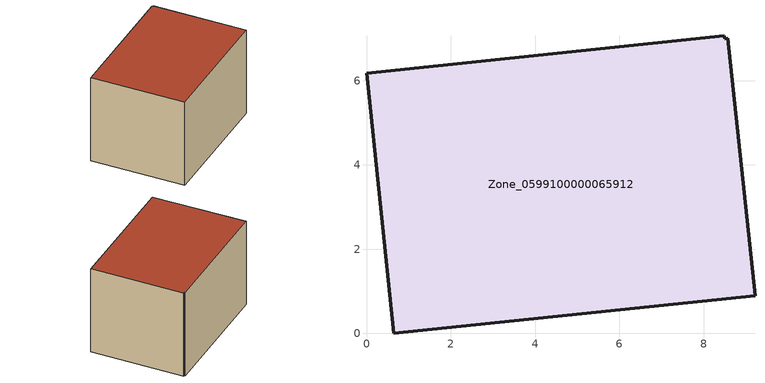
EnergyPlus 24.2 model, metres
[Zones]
Zone_0599100000065912
 floor ground (C_G): 8.58,7.01 9.22,0.9 0.65,0 0,6.18 8.49,7.07 8.5,7 z3.83
 wall outside (C_F): 0.65,0 9.22,0.9 8.58,7.01 8.5,7 8.49,7.07 0,6.18 0.65,0 z3.83:9.75
 roof outside (C_R): 9.22,0.9 8.58,7.01 8.5,7 8.49,7.07 0,6.18 0.65,0 z9.75
[BUILDING]
Pand.0599100000065912: North Axis=0; Terrain=City; Loads Convergence Tolerance Value=0.04; Temperature Convergence Tolerance Value=0.4; Solar Distribution=FullExterior; Maximum Number of Warmup Days=25; Minimum Number of Warmup Days=1
[Site:Location]
Rotterdam.The.Hague.AP_ZH_NLD Design_Conditions: Latitude=51.96; Longitude=4.45; Time Zone=1; Elevation=-4.5
[SITE:GROUNDTEMPERATURE:BUILDINGSURFACE]
18, 18, 18, 18, 18, 18, 18, 18, 18, 18, 18, 18
[MATERIAL] Thermal Absorptance=0.9; Solar Absorptance=0.7; Visible Absorptance=0.7
Name | Roughness | Thickness | Conductivity | Density | Specific Heat
G.TI.1946-1964 | MediumSmooth | 0.15 | 1 | 540 | 1210
F.TI.1946-1964 | Rough | 0.3 | 0.857143 | 1920 | 840
R.TI.1946-1964 | MediumRough | 0.2 | 0.277778 | 1500 | 1000
[CONSTRUCTION]
C_G: G.TI.1946-1964
C_F: F.TI.1946-1964
C_R: R.TI.1946-1964
[ZONE]
Zone_0599100000065912: Type=1; Multiplier=1; Ceiling Height=Autocalculate; Volume=Autocalculate; Floor Area=autocalculate; Part of Total Floor Area=Yes
[ZONEINFILTRATION:DESIGNFLOWRATE]
Infil_Zone_0599100000065912: Zone or ZoneList or Space or SpaceList=Zone_0599100000065912; Schedule=AlwaysOn; Design Flow Rate Calculation Method=Flow/Area; Flow Rate per Floor Area=0.003; Constant Term Coefficient=1; Temperature Term Coefficient=0; Velocity Term Coefficient=0; Velocity Squared Term Coefficient=0
[HVACTEMPLATE:ZONE:IDEALLOADSAIRSYSTEM]
Zone_0599100000065912: Maximum Heating Supply Air Temperature=50; Minimum Cooling Supply Air Temperature=13; Maximum Heating Supply Air Humidity Ratio=0.0156; Minimum Cooling Supply Air Humidity Ratio=0.0077; Heating Limit=NoLimit; Cooling Limit=NoLimit; Dehumidification Control Type=ConstantSensibleHeatRatio; Cooling Sensible Heat Ratio=0.7; Dehumidification Setpoint=60; Humidification Control Type=None; Humidification Setpoint=30; Outdoor Air Method=None; Outdoor Air Flow Rate per Person=0.00944; Outdoor Air Flow Rate per Zone Floor Area=0; Outdoor Air Flow Rate per Zone=0; Demand Controlled Ventilation Type=None; Outdoor Air Economizer Type=NoEconomizer; Heat Recovery Type=None; Sensible Heat Recovery Effectiveness=0.7; Latent Heat Recovery Effectiveness=0.65
[ZONECONTROL:THERMOSTAT]
ThermostatControl_Zone_0599100000065912: Zone or ZoneList=Zone_0599100000065912; Control Type Schedule=DualSetpointControlType; Control 1=Thermostat_Zone_0599100000065912; Temperature Difference Between Cutout And Setpoint=0
[THERMOSTATSETPOINT:DUALSETPOINT]
Thermostat_Zone_0599100000065912: Heating Setpoint Temperature Schedule=HeatingSetpoint_Zone_0599100000065912; Cooling Setpoint Temperature Schedule=CoolingSetpoint_Zone_0599100000065912
[SCHEDULE:COMPACT]
HeatingSetpoint_Zone_0599100000065912: Through: 12/31, For: AllDays, Until: 24:00, 21
CoolingSetpoint_Zone_0599100000065912: Through: 12/31, For: AllDays, Until: 24:00, 24
DualSetpointControlType: Through: 12/31, For: AllDays, Until: 24:00, 4
AlwaysOn: Through: 12/31, For: AllDays, Until: 24:00, 1
